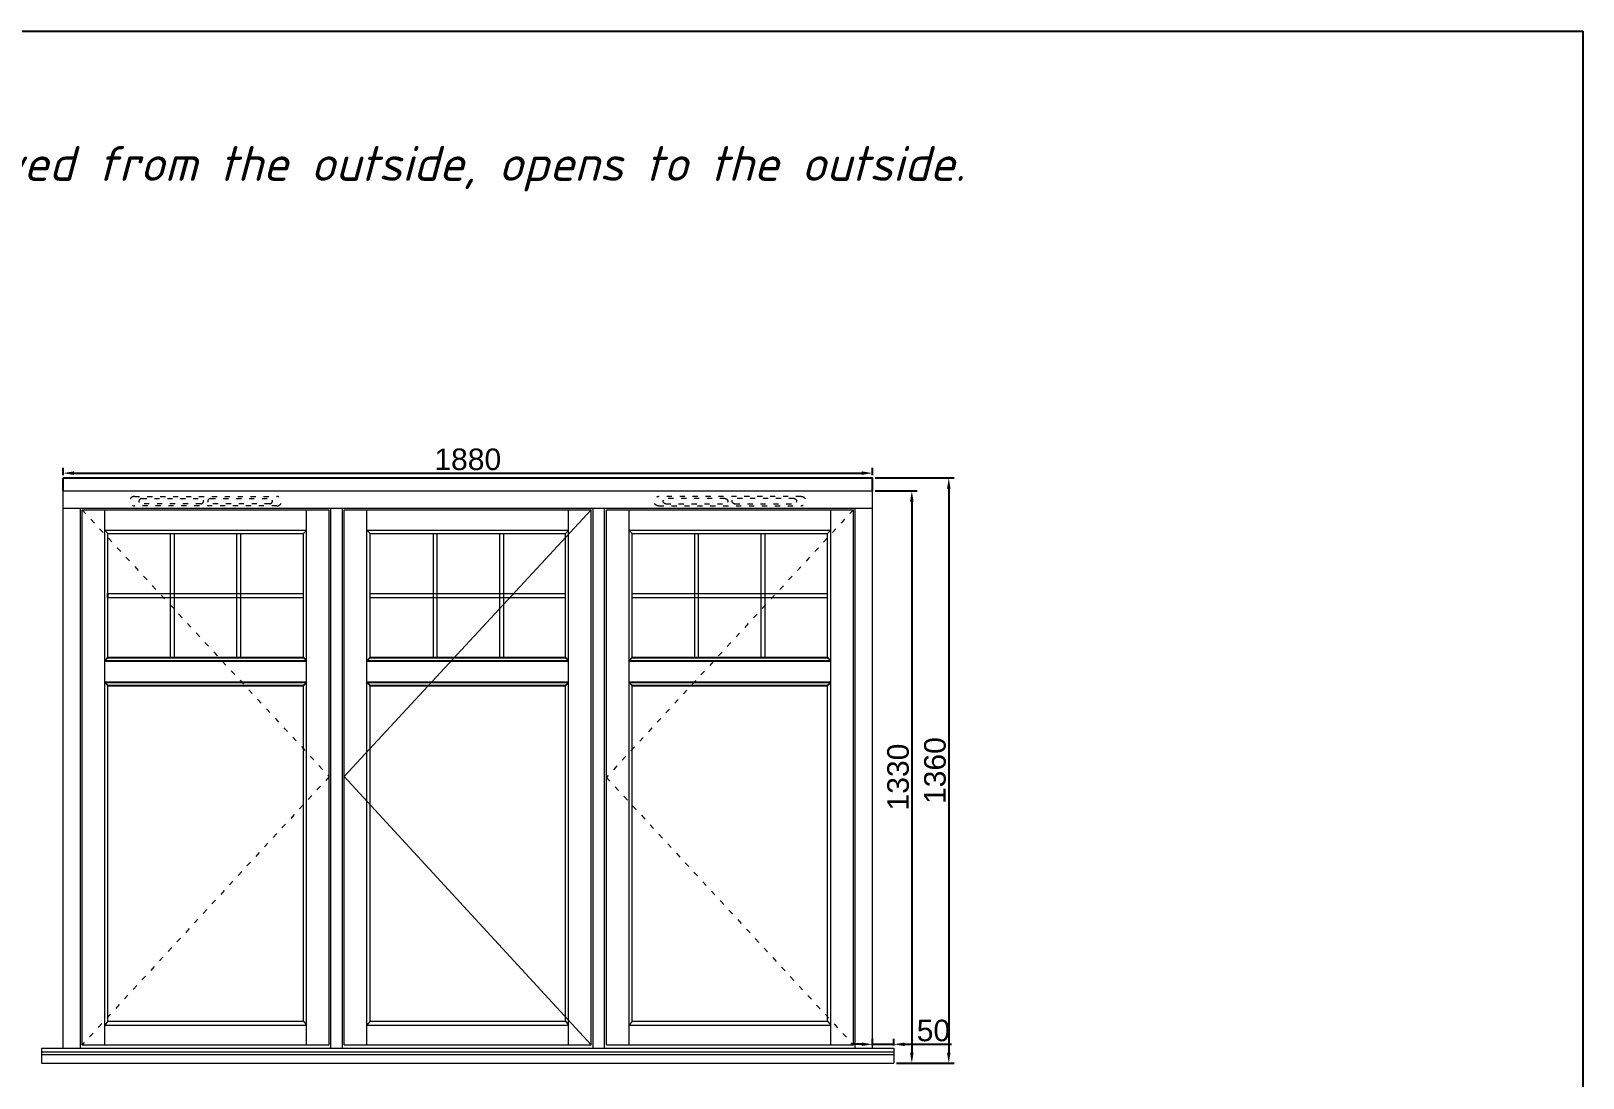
# Model space of a CAD drawing. Header units: millimetres. Extents: x 0 to 182016, y 11 to 3710.
# Drawn here: x 56454 to 60059, y 1278 to 3710 of the extents above; entities that cross this region are included whole.
import ezdxf

# ---------------------------------------------------------------- set-up
doc = ezdxf.new("R2010")
doc.units = ezdxf.units.MM
doc.linetypes.add('ACAD_ISO03W100', pattern=[30, 12, -18])
doc.styles.add('ROMANS', font='stylu.ttf', dxfattribs={"oblique": 15})
doc.styles.get("Standard").update_dxf_attribs({"font": 'arial.ttf'})
doc.linetypes.add('TRACKS', pattern='A,3.81,[130,ltypeshp.shx,S=6.35,R=0,X=0,Y=0],3.81', length=7.62)
doc.dimstyles.new('Padidinti matmenys', dxfattribs={"dimscale": 10, "dimtxt": 5, "dimasz": 2.5, "dimexe": 1.25, "dimexo": 0.625, "dimtad": 1, "dimdec": 1, "dimtxsty": 'Standard', "dimcen": 2.5, "dimadec": 0, "dimazin": 0, "dimtfac": 1, "dimtdec": 1, "dimtmove": 0, "dimatfit": 3, "dimfxl": 1, "dimarcsym": 0})

# ---------------------------------------------------------------- blocks, each defined once
blk = doc.blocks.new('*D1199')
at = {"color": 0, "lineweight": -2, "transparency": 16777216}
for p, q in [((56528.2, 2678.4), (56528.2, 2695.8)), ((56553.2, 2683.3), (58383.2, 2683.3)), ((58408.2, 2678.4), (58408.2, 2695.8))]:
    blk.add_line(p, q, dxfattribs=at)
at = {"color": 0, "transparency": 16777216}
for points in [[(56553.2, 2687.5), (56553.2, 2679.2), (56528.2, 2683.3)], [(58383.2, 2687.5), (58383.2, 2679.2), (58408.2, 2683.3)]]:
    blk.add_solid(points, dxfattribs=at)
at = {"layer": 'Defpoints', "color": 0, "transparency": 16777216}
for p in [(56528.2, 2672.2), (58408.2, 2683.3), (58408.2, 2672.2)]:
    blk.add_point(p, dxfattribs=at)
at = {"color": 0, "lineweight": 5, "transparency": 16777216, "insert": (57468.2, 2715.1), "char_height": 50, "attachment_point": 5}
blk.add_mtext('1880', dxfattribs=at)
blk = doc.blocks.new('tv')
at = {"linetype": 'ACAD_ISO03W100', "lineweight": 5}
for p, q in [((29400.1, 41533.7), (29731.1, 41533.7)), ((29731.1, 41511.7), (29400.1, 41511.7))]:
    blk.add_line(p, q, dxfattribs=at)
for points in [[(29416.6, 41528.7), (29554.6, 41528.7, -1), (29554.6, 41516.7), (29416.6, 41516.7, -1)], [(29576.6, 41516.7, -1), (29576.6, 41528.7), (29714.6, 41528.7, -1), (29714.6, 41516.7)]]:
    blk.add_lwpolyline(points, format="xyb", close=True, dxfattribs=at)
for centre, start, end in [((29400.1, 41522.7), 90, 270), ((29731.1, 41522.7), 270, 90)]:
    blk.add_arc(centre, 11, start, end, dxfattribs=at)
blk = doc.blocks.new('*D1206')
at = {"color": 0, "lineweight": -2, "transparency": 16777216}
for p, q in [((58414.4, 2642.2), (58512.4, 2642.2)), ((58499.9, 2617.2), (58499.9, 1337.2)), ((58464.4, 1312.2), (58512.4, 1312.2))]:
    blk.add_line(p, q, dxfattribs=at)
at = {"color": 0, "transparency": 16777216}
for points in [[(58495.7, 2617.2), (58504, 2617.2), (58499.9, 2642.2)], [(58495.7, 1337.2), (58504, 1337.2), (58499.9, 1312.2)]]:
    blk.add_solid(points, dxfattribs=at)
at = {"layer": 'Defpoints', "color": 0, "transparency": 16777216}
for p in [(58408.2, 2642.2), (58458.2, 1312.2), (58499.9, 1312.2)]:
    blk.add_point(p, dxfattribs=at)
at = {"color": 0, "lineweight": 5, "transparency": 16777216, "insert": (58468.1, 1977.2), "char_height": 50, "attachment_point": 5, "rotation": 90}
blk.add_mtext('1330', dxfattribs=at)
blk = doc.blocks.new('*D1944')
at = {"color": 0, "lineweight": -2, "ltscale": 0.1, "transparency": 16777216}
for p, q in [((58383.2, 1356.3), (58358.2, 1356.3)), ((58408.2, 1353.8), (58408.2, 1368.8)), ((58408.2, 1356.3), (58458.2, 1356.3)), ((58458.2, 1353.8), (58458.2, 1368.8)), ((58483.2, 1356.3), (58592.1, 1356.3))]:
    blk.add_line(p, q, dxfattribs=at)
at = {"color": 0, "ltscale": 0.1, "transparency": 16777216}
for points in [[(58383.2, 1360.5), (58383.2, 1352.2), (58408.2, 1356.3)], [(58483.2, 1360.5), (58483.2, 1352.2), (58458.2, 1356.3)]]:
    blk.add_solid(points, dxfattribs=at)
at = {"layer": 'Defpoints', "color": 0, "ltscale": 0.1, "transparency": 16777216}
for p in [(58408.2, 1347.5), (58458.2, 1356.3), (58458.2, 1347.5)]:
    blk.add_point(p, dxfattribs=at)
at = {"color": 0, "ltscale": 0.1, "transparency": 16777216, "insert": (58550.1, 1388.1), "char_height": 50, "attachment_point": 5}
blk.add_mtext('50', dxfattribs=at)
blk = doc.blocks.new('*D1945')
at = {"color": 0, "lineweight": -2, "ltscale": 0.1, "transparency": 16777216}
for p, q in [((58414.4, 2672.2), (58598.2, 2672.2)), ((58585.7, 2647.2), (58585.7, 1337.2)), ((58464.4, 1312.2), (58598.2, 1312.2))]:
    blk.add_line(p, q, dxfattribs=at)
at = {"color": 0, "ltscale": 0.1, "transparency": 16777216}
for points in [[(58581.6, 2647.2), (58589.9, 2647.2), (58585.7, 2672.2)], [(58581.6, 1337.2), (58589.9, 1337.2), (58585.7, 1312.2)]]:
    blk.add_solid(points, dxfattribs=at)
at = {"layer": 'Defpoints', "color": 0, "ltscale": 0.1, "transparency": 16777216}
for p in [(58408.2, 2672.2), (58458.2, 1312.2), (58585.7, 1312.2)]:
    blk.add_point(p, dxfattribs=at)
at = {"color": 0, "ltscale": 0.1, "transparency": 16777216, "insert": (58553.9, 1992.2), "char_height": 50, "attachment_point": 5, "rotation": 90}
blk.add_mtext('1360', dxfattribs=at)

msp = doc.modelspace()

# ---------------------------------------------------------------- linework, layer by layer
at = {"ltscale": 0.1}
for p, q in [((56528.1981357, 2672.192222), (58408.1648264, 2672.192222)), ((56528.1981357, 2642.192222), (56528.1981357, 2672.192222)), ((58408.1648264, 2642.192222), (58408.1648264, 2672.192222)), ((56632.1981361, 2394.4306118), (56632.1981361, 2403.4306118)), ((56624.8810417, 2247.3519076), (57093.5041271, 2247.3519076)), ((56632.1981361, 2254.6690019), (57086.1870328, 2254.6690019)), ((57233.8699385, 2247.3519076), (57702.4930239, 2247.3519076)), ((57241.1870329, 2254.6690019), (57695.1759296, 2254.6690019)), ((57842.8588354, 2247.3519076), (58311.4819207, 2247.3519076)), ((57850.1759297, 2254.6690019), (58304.1648264, 2254.6690019)), ((56624.8810417, 2197.7674281), (57093.5041271, 2197.7674281)), ((56632.1981361, 2189.6690019), (57086.1870328, 2189.6690019)), ((57233.8699385, 2197.7674281), (57702.4930239, 2197.7674281)), ((57241.1870329, 2189.6690019), (57695.1759296, 2189.6690019)), ((57842.8588354, 2197.7674281), (58311.4819207, 2197.7674281)), ((57850.1759297, 2189.6690019), (58304.1648264, 2189.6690019))]:
    msp.add_line(p, q, dxfattribs=at)
at = {"lineweight": 5}
for p, q in [((56528.1981357, 2642.192222), (58408.1648264, 2642.192222)), ((56528.1981357, 1347.5116013), (56528.1981357, 2642.192222)), ((58408.1648264, 1347.5116013), (58408.1648264, 2642.192222)), ((56528.1981357, 2602.1922216), (58408.1648264, 2602.1922216)), ((56568.1981357, 1347.5116013), (56568.1981357, 2602.1922216)), ((56572.1981357, 2598.1922216), (57146.1870328, 2598.1922216)), ((56572.1981357, 1354.9617728), (56572.1981357, 2598.1922216)), ((56624.8810417, 1354.9617728), (56624.8810417, 2598.1922216)), ((57093.5041271, 1354.9617728), (57093.5041271, 2598.1922216)), ((57146.1870328, 1354.9617728), (57146.1870328, 2598.1922216)), ((57150.1870328, 1347.5116013), (57150.1870328, 2602.1922216)), ((57177.1870328, 1347.5116013), (57177.1870328, 2602.1922216)), ((57181.1870329, 2598.1922216), (57755.1759293, 2598.1922216)), ((57181.1870329, 1354.9617728), (57181.1870329, 2598.1922216)), ((57233.8699385, 1354.9617728), (57233.8699385, 2598.1922216)), ((57702.4930239, 1354.9617728), (57702.4930239, 2598.1922216)), ((57755.1759296, 1354.9617728), (57755.1759296, 2598.1922216)), ((57759.1759296, 1347.5116013), (57759.1759296, 2602.1922216)), ((57786.1759296, 1347.5116013), (57786.1759296, 2602.1922216)), ((57790.1759297, 2598.1922216), (58364.1648261, 2598.1922216)), ((57790.1759297, 1354.9617728), (57790.1759297, 2598.1922216)), ((57842.8588354, 1354.9617728), (57842.8588354, 2598.1922216)), ((58311.4819207, 1354.9617728), (58311.4819207, 2598.1922216)), ((58364.1648261, 1354.9617728), (58364.1648261, 2598.1922216)), ((58368.1648261, 1347.5116013), (58368.1648261, 2602.1922216)), ((56624.8810417, 2550.5093159), (57093.5041271, 2550.5093159)), ((56632.1981361, 2543.1922216), (56624.8810417, 2550.5093159)), ((56632.1981361, 2543.1922216), (57086.1870328, 2543.1922216)), ((56632.1981361, 2254.6690019), (56632.1981361, 2543.1922216)), ((56777.5314694, 2254.6690019), (56777.5314694, 2543.1922216)), ((56786.5314694, 2254.6690019), (56786.5314694, 2543.1922216)), ((56931.8648027, 2254.6690019), (56931.8648027, 2543.1922216)), ((56940.8648027, 2254.6690019), (56940.8648027, 2543.1922216)), ((57086.1870328, 2543.1922216), (57093.5041271, 2550.5093159)), ((57086.1870328, 2254.6690019), (57086.1870328, 2543.1922216)), ((57233.8699385, 2550.5093159), (57702.4930239, 2550.5093159)), ((57241.1870329, 2543.1922216), (57233.8699385, 2550.5093159)), ((57241.1870329, 2543.1922216), (57695.1759296, 2543.1922216)), ((57241.1870329, 2254.6690019), (57241.1870329, 2543.1922216)), ((57388.2651065, 2254.6690019), (57388.2651065, 2543.1922216)), ((57397.2651065, 2254.6690019), (57397.2651065, 2543.1922216)), ((57542.5984398, 2254.6690019), (57542.5984398, 2543.1922216)), ((57551.5984398, 2254.6690019), (57551.5984398, 2543.1922216)), ((57695.1759296, 2543.1922216), (57702.4930239, 2550.5093159)), ((57695.1759296, 2254.6690019), (57695.1759296, 2543.1922216)), ((57842.8588354, 2550.5093159), (58311.4819207, 2550.5093159)), ((57850.1759297, 2543.1922216), (57842.8588354, 2550.5093159)), ((57850.1759297, 2543.1922216), (58304.1648264, 2543.1922216)), ((57850.1759297, 2254.6690019), (57850.1759297, 2543.1922216)), ((57995.509263, 2254.6690019), (57995.509263, 2543.1922216)), ((58004.509263, 2254.6690019), (58004.509263, 2543.1922216)), ((58149.8425963, 2254.6690019), (58149.8425963, 2543.1922216)), ((58158.8425963, 2254.6690019), (58158.8425963, 2543.1922216)), ((58304.1648264, 2543.1922216), (58311.4819207, 2550.5093159)), ((58304.1648264, 2254.6690019), (58304.1648264, 2543.1922216)), ((56632.1981361, 2403.4306118), (57086.1870328, 2403.4306118)), ((56632.1981361, 2394.4306118), (57086.1870328, 2394.4306118)), ((57241.1870329, 2403.4306118), (57695.1759296, 2403.4306118)), ((57241.1870329, 2394.4306118), (57695.1759296, 2394.4306118)), ((57850.1759297, 2403.4306118), (58304.1648264, 2403.4306118)), ((57850.1759297, 2394.4306118), (58304.1648264, 2394.4306118)), ((56632.1981361, 1409.9617728), (56632.1981361, 2189.6690019)), ((57086.1870328, 1409.9617728), (57086.1870328, 2189.6690019)), ((57241.1870329, 1409.9617728), (57241.1870329, 2189.6690019)), ((57695.1759296, 1409.9617728), (57695.1759296, 2189.6690019)), ((57850.1759297, 1409.9617728), (57850.1759297, 2189.6690019)), ((58304.1648264, 1409.9617728), (58304.1648264, 2189.6690019)), ((56632.1981361, 1409.9617728), (56624.8810417, 1400.980399)), ((56632.1981361, 1409.9617728), (57086.1870328, 1409.9617728)), ((57086.1870328, 1409.9617728), (57093.5041271, 1400.980399)), ((57241.1870329, 1409.9617728), (57233.8699385, 1400.980399)), ((57241.1870329, 1409.9617728), (57695.1759296, 1409.9617728)), ((57695.1759296, 1409.9617728), (57702.4930239, 1400.980399)), ((57850.1759297, 1409.9617728), (57842.8588354, 1400.980399)), ((57850.1759297, 1409.9617728), (58304.1648264, 1409.9617728)), ((58304.1648264, 1409.9617728), (58311.4819207, 1400.980399)), ((56624.8810417, 1400.980399), (57093.5041271, 1400.980399)), ((57233.8699385, 1400.980399), (57702.4930239, 1400.980399)), ((57842.8588354, 1400.980399), (58311.4819207, 1400.980399)), ((56478.1981357, 1347.5116013), (58458.1648264, 1347.5116013)), ((56478.1981357, 1347.5116013), (56478.1981357, 1312.1617728)), ((56478.1981357, 1338.734043), (58458.1648264, 1338.734043)), ((56572.1981357, 1354.9617728), (57146.1870328, 1354.9617728)), ((57181.1870329, 1354.9617728), (57755.1759293, 1354.9617728)), ((57790.1759297, 1354.9617728), (58364.1648261, 1354.9617728)), ((58458.1648264, 1347.5116013), (58458.1648264, 1312.1617728)), ((56478.1981357, 1332.7787661), (58458.1648264, 1332.7787661)), ((56478.1981357, 1312.1617728), (58458.1648264, 1312.1617728))]:
    msp.add_line(p, q, dxfattribs=at)
at = {"linetype": 'ACAD_ISO03W100', "lineweight": 5}
for p, q in [((56572.1981357, 2598.1922216), (57146.1870328, 1978.3020834)), ((58364.1648264, 2598.1922216), (57790.1759293, 1976.5769976)), ((57146.1870328, 1978.3020834), (56572.1981357, 1354.9617728)), ((57790.1759293, 1976.5769976), (58364.1648264, 1354.9617728))]:
    msp.add_line(p, q, dxfattribs=at)
at = {"color": 5, "linetype": 'TRACKS', "lineweight": 5}
for p, q in [((57755.1759296, 2598.1922216), (57181.1870325, 1978.3020834)), ((57181.1870325, 1978.3020834), (57755.1759296, 1354.9617728))]:
    msp.add_line(p, q, dxfattribs=at)
msp.add_lwpolyline([(60059.1272799, 3710.4502728), (60059.1272799, 10.9108603), (54559.8119371, 10.9108603), (54559.8119371, 3710.4502728)], close=True)
at = {"ltscale": 0.1}
for points in [[(56624.8810417, 2247.3519076), (56632.1981361, 2254.6690019)], [(57086.1870328, 2254.6690019), (57093.5041271, 2247.3519076)], [(57241.1870329, 2254.6690019), (57233.8699385, 2247.3519076)], [(57695.1759296, 2254.6690019), (57702.4930239, 2247.3519076)], [(57850.1759297, 2254.6690019), (57842.8588354, 2247.3519076)], [(58304.1648264, 2254.6690019), (58311.4819207, 2247.3519076)], [(56632.1981361, 2189.6690019), (56624.8810417, 2197.7674281)], [(57093.5041271, 2197.7674281), (57086.1870328, 2189.6690019)], [(57233.8699385, 2197.7674281), (57241.1870329, 2189.6690019)], [(57702.4930239, 2197.7674281), (57695.1759296, 2189.6690019)], [(57842.8588354, 2197.7674281), (57850.1759297, 2189.6690019)], [(58304.1648264, 2189.6690019), (58311.4819207, 2197.7674281)]]:
    msp.add_lwpolyline(points, dxfattribs=at)

# ---------------------------------------------------------------- block references
at = {"color": 1}
msp.add_blockref('tv', (27293.6097522, -38904.4906216), dxfattribs=at)
at = {"color": 1, "xscale": -1}
msp.add_blockref('tv', (87642.7532103, -38904.4906216), dxfattribs=at)

# ---------------------------------------------------------------- texts
at = {"lineweight": 0, "insert": (56206.0104773, 3443.1762634), "char_height": 80.838163663, "attachment_point": 1, "style": 'ROMANS'}
msp.add_mtext('{\\fISOCPEUR|b0|i0|c186|p34;Viewed from the outside, opens to the outside.}', dxfattribs=at)

# ---------------------------------------------------------------- dimensions: what is measured, and where the dimension line sits
at = {"color": 1, "lineweight": 5}
dim = msp.add_linear_dim(base=(58408.1648264, 2683.3307221), p1=(56528.1981357, 2672.192222), p2=(58408.1648264, 2672.192222), dimstyle='Padidinti matmenys', dxfattribs=at)
dim.commit()
dim.dimension.update_dxf_attribs({"geometry": '*D1199', "text_midpoint": (57468.1814811, 2715.1093715)})
at = {"color": 1, "ltscale": 0.1}
dim = msp.add_linear_dim(base=(58585.7396899, 1312.1617728), p1=(58408.1648264, 2672.192222), p2=(58458.1648264, 1312.1617728), angle=90, dimstyle='Padidinti matmenys', dxfattribs=at)
dim.commit()
dim.dimension.update_dxf_attribs({"geometry": '*D1945', "text_midpoint": (58585.7396899, 1992.1769974), "dimtype": 160})
at = {"color": 1, "lineweight": 5}
dim = msp.add_linear_dim(base=(58499.8684549, 1312.1617728), p1=(58408.1648264, 2642.192222), p2=(58458.1648264, 1312.1617728), angle=90, dimstyle='Padidinti matmenys', dxfattribs=at)
dim.commit()
dim.dimension.update_dxf_attribs({"geometry": '*D1206', "text_midpoint": (58499.8684549, 1977.1769974), "dimtype": 160})
at = {"color": 1, "ltscale": 0.1}
dim = msp.add_linear_dim(base=(58458.1648264, 1356.3493894), p1=(58408.1648264, 1347.5116013), p2=(58458.1648264, 1347.5116013), dimstyle='Padidinti matmenys', dxfattribs=at)
dim.commit()
dim.dimension.update_dxf_attribs({"geometry": '*D1944', "text_midpoint": (58550.141293, 1388.1280388)})

doc.saveas('drawing.dxf')
